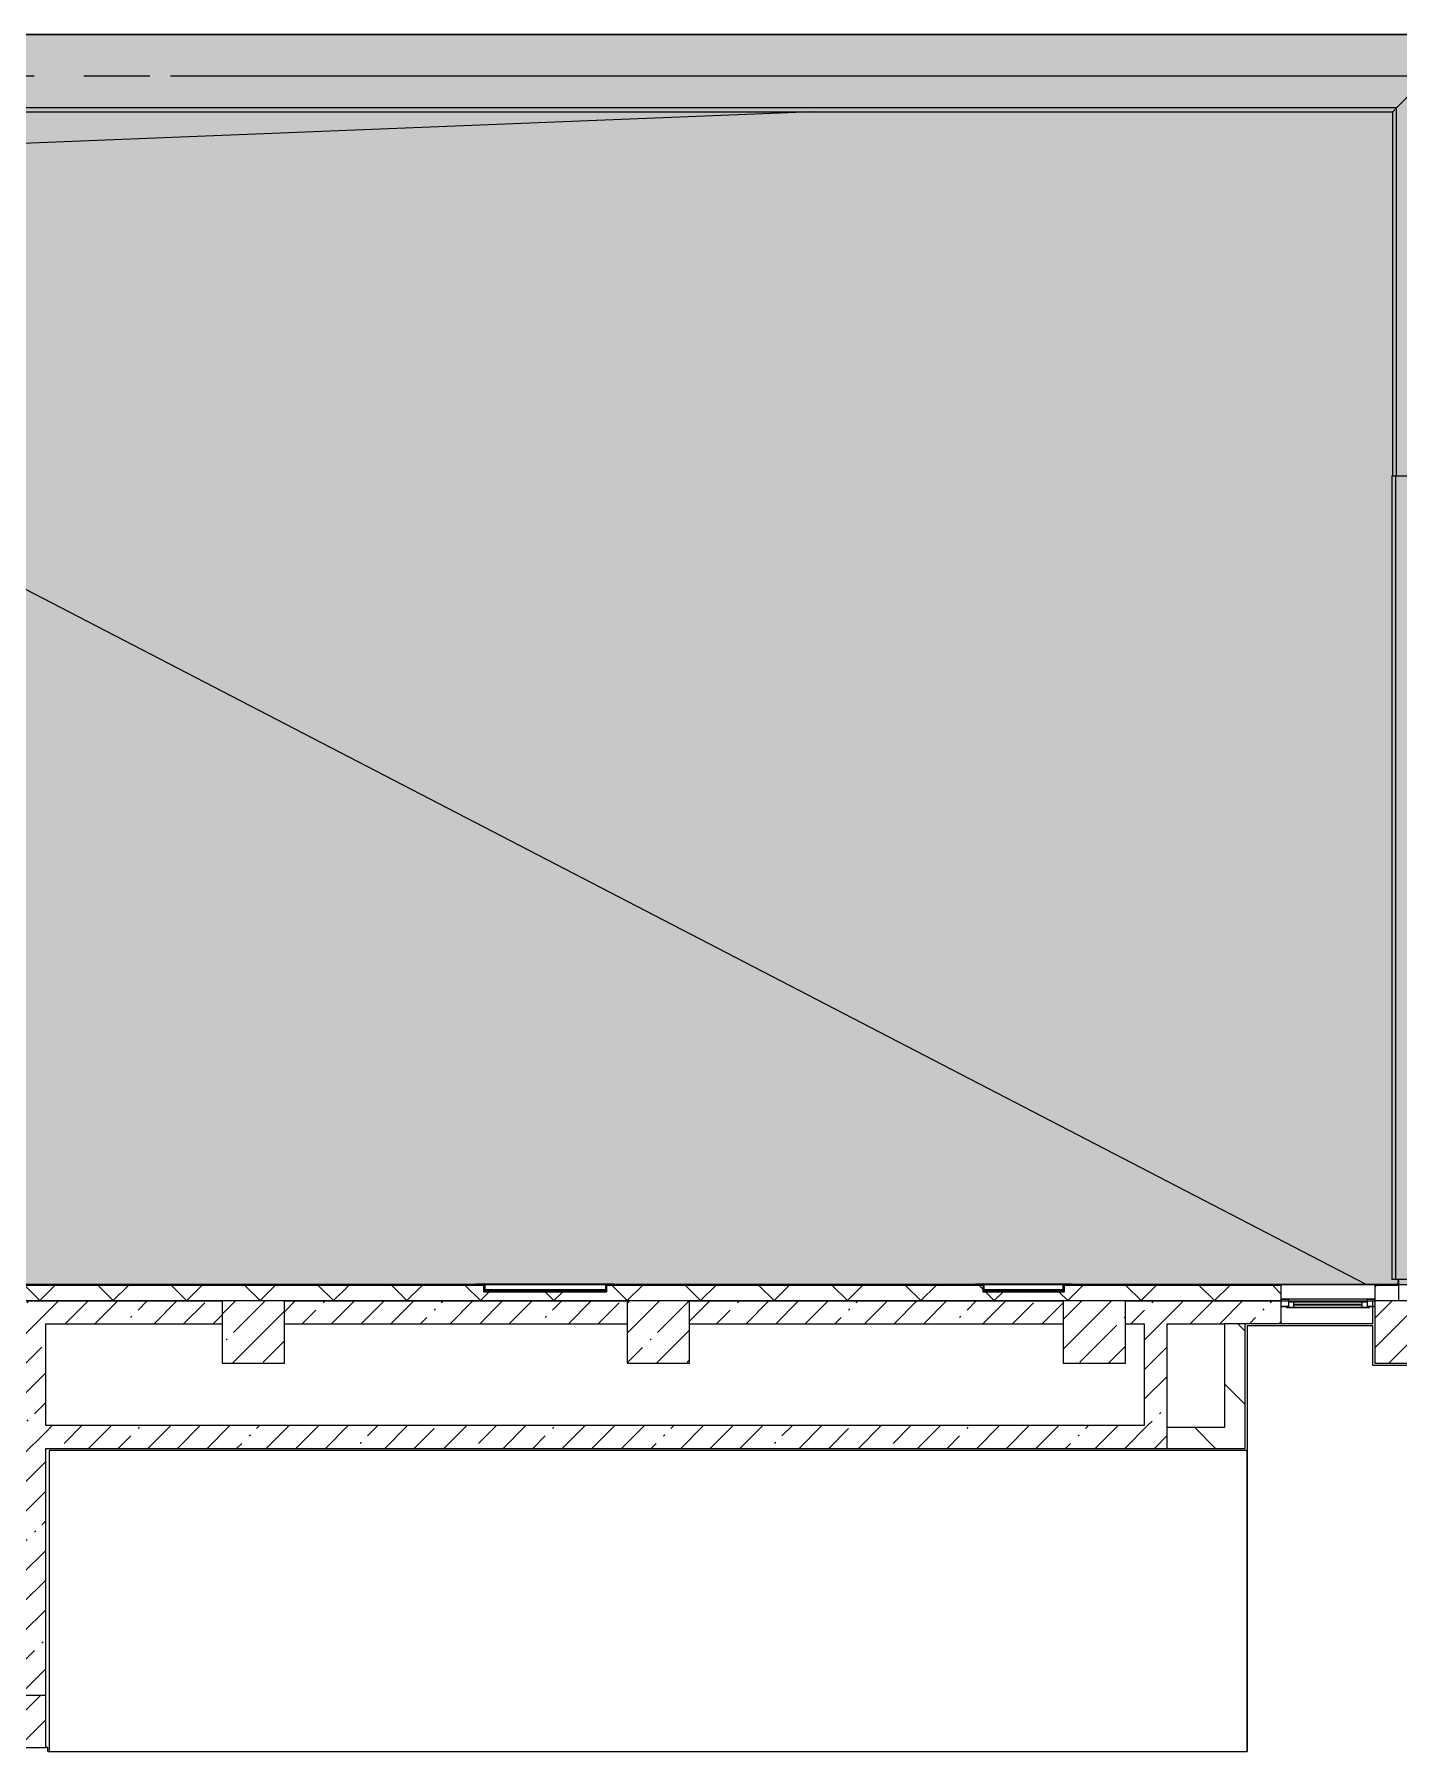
# Model space of a CAD drawing. Header units: millimetres. Extents: x 81773 to 282675, y -8553 to 29000.
# Drawn here: x 167903 to 181043, y 10859 to 27400 of the extents above; entities that cross this region are included whole.
import ezdxf

# ---------------------------------------------------------------- set-up
doc = ezdxf.new("R2010")
doc.units = ezdxf.units.MM
doc.linetypes.add('Осевая', pattern=[3175, 635, -476.25, 1587.5, -476.25])
for name, color, linetype, lineweight in [('A-DETL-3', 7, 'Continuous', 5), ('A-GENM-7', 7, 'Continuous', 5), ('A-GLAZ-3', 7, 'Continuous', 5), ('A-WALL', 7, 'Continuous', 9), ('A-WALL-2', 7, 'Continuous', 5), ('I-WALL-4', 7, 'Continuous', 5), ('S-COLS-2', 7, 'Continuous', 5), ('Оси', 7, 'Continuous', 9), ('Оси-2', 7, 'Осевая', 9)]:
    doc.layers.add(name, color=color, linetype=linetype, lineweight=lineweight)
doc.layers.add('A-DETL-GENF-5', color=7, linetype='Continuous', lineweight=9, true_color=0xc0c0c0, transparency=0.4)
for name, color, linetype, lineweight, true_color in [('A-FLOR-2', 7, 'Continuous', 5, 0xb7b7b7), ('A-FLOR-3', 7, 'Continuous', 5, 0xaaaaaa), ('A-GENM-8', 7, 'Continuous', 5, 0x737373), ('A-WALL-3', 7, 'Continuous', 5, 0x737373), ('A-WALL-4', 7, 'Continuous', 9, 0x737373), ('I-WALL-5', 7, 'Continuous', 5, 0x737373)]:
    doc.layers.add(name, color=color, linetype=linetype, lineweight=lineweight, true_color=true_color)
pattern_1 = [(45, (147802.7, 0), (-285.123, 285.123), []), (45, (148087.8, 0), (-285.123, 285.123), [504.031, -100.806, 16.764, -84.042])]
pattern_2 = [(135, (147802.7, 0), (-353.5534, -353.5534), [])]

# ---------------------------------------------------------------- blocks, each defined once
blk = doc.blocks.new('BSC_Колонна _Прямоугольная - 600х600-V116-3_3_3_птичка')
at = {"layer": 'S-COLS-2'}
h = blk.add_hatch(dxfattribs=at)
h.set_pattern_fill('FP_78', color=256, style=0, pattern_type=2)
h.set_pattern_definition([(45, (-26110, -14900), (-285.123, 285.123), []), (45, (-25824.88, -14900), (-285.123, 285.123), [504.031, -100.806, 16.764, -84.042])])
h.paths.add_polyline_path([(-300, -300), (300, -300), (300, 300), (-300, 300), (-300, 214)])
for p, q in [((300, 300), (-300, 300)), ((-300, 300), (-300, -300)), ((300, -300), (300, 300)), ((-300, -300), (300, -300))]:
    blk.add_line(p, q, dxfattribs=at)
blk = doc.blocks.new('парапет1 - парапет-18629556-3_3_3_птичка')
at = {"layer": 'A-GENM-7'}
blk.add_line((-2411, 27400), (33928, 27400), dxfattribs=at)
at = {"layer": 'A-GENM-8'}
for p, q in [((33926, 27398), (33219, 26691)), ((33219, 26691), (-1702, 26691)), ((-1665, 26654), (33182, 26654)), ((33182, 26654), (33182, 23147)), ((33219, 26691), (33183, 26655)), ((33219, 23147), (33219, 26691))]:
    blk.add_line(p, q, dxfattribs=at)
blk.add_open_spline([(33183, 26655), (33182, 26654), (33182, 26654), (33182, 26654), (33182, 26654)], degree=3, dxfattribs=at)
blk = doc.blocks.new('BSC_Колонна _Прямоугольная - 600х600-V139-3_3_3_птичка')
at = {"layer": 'S-COLS-2'}
h = blk.add_hatch(dxfattribs=at)
h.set_pattern_fill('FP_104', color=256, style=0, pattern_type=2)
h.set_pattern_definition([(45, (-33310, -14900), (-285.123, 285.123), []), (45, (-33024.88, -14900), (-285.123, 285.123), [504.031, -100.806, 16.764, -84.042])])
h.paths.add_polyline_path([(-300, -300), (300, -300), (300, 300), (-300, 300), (-300, 214)])
for p, q in [((300, 300), (-300, 300)), ((-300, 300), (-300, -300)), ((300, -300), (300, 300)), ((-300, -300), (300, -300))]:
    blk.add_line(p, q, dxfattribs=at)
blk = doc.blocks.new('BSC_Колонна _Прямоугольная - 500х500-V149-3_3_3_птичка')
at = {"layer": 'S-COLS-2'}
h = blk.add_hatch(dxfattribs=at)
h.set_pattern_fill('FP_109', color=256, style=0, pattern_type=2)
h.set_pattern_definition([(45, (-19960, -11150), (-285.123, 285.123), []), (45, (-19674.88, -11150), (-285.123, 285.123), [504.031, -100.806, 16.764, -84.042])])
h.paths.add_polyline_path([(-250, -250), (250, -250), (250, 250), (-250, 250)])
for p, q in [((250, 250), (-250, 250)), ((-250, 250), (-250, -250)), ((250, -250), (250, 250)), ((-250, -250), (250, -250))]:
    blk.add_line(p, q, dxfattribs=at)
blk = doc.blocks.new('BSC_Колонна _Прямоугольная - 600х600-V150-3_3_3_птичка')
at = {"layer": 'S-COLS-2'}
h = blk.add_hatch(dxfattribs=at)
h.set_pattern_fill('FP_110', color=256, style=0, pattern_type=2)
h.set_pattern_definition([(45, (-30310, -14900), (-285.123, 285.123), []), (45, (-30024.88, -14900), (-285.123, 285.123), [504.031, -100.806, 16.764, -84.042])])
h.paths.add_polyline_path([(-300, -300), (300, -300), (300, 300), (-300, 300), (-300, 214)])
for p, q in [((300, 300), (-300, 300)), ((-300, 300), (-300, -300)), ((300, -300), (300, 300)), ((-300, -300), (300, -300))]:
    blk.add_line(p, q, dxfattribs=at)
blk = doc.blocks.new('парапет6 - парапет-21094616-3_3_3_птичка')
at = {"layer": 'A-GENM-8'}
for p, q in [((33173, 23147), (33173, 15407)), ((33173, 23147), (33174, 23147)), ((33174, 23147), (33211, 23147)), ((33211, 23147), (33920, 23147)), ((33211, 23147), (33211, 15407)), ((33920, 15407), (33920, 23147)), ((33174, 15407), (33173, 15407)), ((33211, 15407), (33174, 15407)), ((33920, 15407), (33211, 15407))]:
    blk.add_line(p, q, dxfattribs=at)
blk = doc.blocks.new('BSC_Колонна _Прямоугольная - 600х600-V214-3_3_3_птичка')
at = {"layer": 'S-COLS-2'}
h = blk.add_hatch(dxfattribs=at)
h.set_pattern_fill('FP_129', color=256, style=0, pattern_type=2)
h.set_pattern_definition([(45, (-22210, -14900), (-285.123, 285.123), []), (45, (-21924.88, -14900), (-285.123, 285.123), [504.031, -100.806, 16.764, -84.042])])
h.paths.add_polyline_path([(-300, -300), (300, -300), (300, 300), (-300, 300), (-300, 214)])
for p, q in [((300, 300), (-300, 300)), ((-300, 300), (-300, -300)), ((300, -300), (300, 300)), ((-300, -300), (300, -300))]:
    blk.add_line(p, q, dxfattribs=at)
blk = doc.blocks.new('120_Окно_СКБ_1Ст - 120_Окно_СКБ_1Ст_900х2500_h_-20705657-3_3_3_птичка')
at = {"layer": 'A-GLAZ-3'}
for p, q in [((-450, -127), (-450, -57)), ((-450, -57), (-380, -57)), ((450, -57), (-450, -57)), ((-380, -127), (-450, -127)), ((-450, -127), (-400, -127)), ((-380, -127), (-400, -127)), ((-400, -127), (-400, -137)), ((-400, -137), (400, -137)), ((400, -137), (-400, -137)), ((-380, -57), (-380, -127)), ((380, -87), (-380, -87)), ((-380, -87), (-380, -127)), ((-330, -137), (-330, -87)), ((-330, -107), (330, -107)), ((330, -117), (-330, -117)), ((330, -137), (330, -87)), ((380, -127), (380, -57)), ((380, -57), (450, -57)), ((380, -127), (380, -87)), ((450, -127), (380, -127)), ((400, -127), (380, -127)), ((400, -127), (450, -127)), ((400, -137), (400, -127)), ((450, -57), (450, -127))]:
    blk.add_line(p, q, dxfattribs=at)
blk = doc.blocks.new('Уголок вложенный - Уголок вложенный-23831105-3_3_3_птичка')
at = {"layer": 'A-GENM-7'}
for p, q in [((29237, 15288), (29237, 15349)), ((29244, 15285), (29240, 15285)), ((29244, 15358), (29244, 15285))]:
    blk.add_line(p, q, dxfattribs=at)
at = {"layer": 'A-GENM-7', "flags": 128}
for points in [[(29237, 15349), (29237, 15351), (29236, 15353), (29235, 15355), (29234, 15356), (29232, 15357), (29230, 15358), (29228, 15358)], [(29240, 15285), (29239, 15285), (29239, 15285), (29238, 15286), (29238, 15286), (29237, 15287), (29237, 15287), (29237, 15288)]]:
    blk.add_lwpolyline(points, dxfattribs=at)
at = {"layer": 'A-GENM-8'}
for p, q in [((29164, 15365), (29244, 15365)), ((29164, 15361), (29164, 15365)), ((29228, 15358), (29167, 15358)), ((29244, 15365), (29244, 15358))]:
    blk.add_line(p, q, dxfattribs=at)
at = {"layer": 'A-GENM-8', "flags": 128}
blk.add_lwpolyline([(29167, 15358), (29166, 15358), (29166, 15358), (29165, 15359), (29165, 15359), (29164, 15360), (29164, 15360), (29164, 15361)], dxfattribs=at)
blk = doc.blocks.new('Уголок вложенный - Уголок вложенный-V230-3_3_3_птичка')
at = {"layer": 'A-GENM-7'}
for p, q in [((30010, 15285), (30010, 15358)), ((30014, 15285), (30010, 15285)), ((30017, 15349), (30017, 15288))]:
    blk.add_line(p, q, dxfattribs=at)
at = {"layer": 'A-GENM-7', "flags": 128}
for points in [[(30017, 15288), (30017, 15287), (30017, 15287), (30016, 15286), (30016, 15286), (30015, 15285), (30015, 15285), (30014, 15285)], [(30026, 15358), (30024, 15358), (30022, 15357), (30020, 15356), (30019, 15355), (30018, 15353), (30017, 15351), (30017, 15349)]]:
    blk.add_lwpolyline(points, dxfattribs=at)
at = {"layer": 'A-GENM-8'}
for p, q in [((30010, 15365), (30090, 15365)), ((30010, 15358), (30010, 15365)), ((30087, 15358), (30026, 15358)), ((30090, 15365), (30090, 15361))]:
    blk.add_line(p, q, dxfattribs=at)
at = {"layer": 'A-GENM-8', "flags": 128}
blk.add_lwpolyline([(30090, 15361), (30090, 15360), (30090, 15360), (30089, 15359), (30089, 15359), (30088, 15358), (30088, 15358), (30087, 15358)], dxfattribs=at)
blk = doc.blocks.new('Уголок вложенный - Уголок вложенный-V231-3_3_3_птичка')
at = {"layer": 'A-GENM-7'}
blk.add_line((30010, 15285), (29244, 15285), dxfattribs=at)
at = {"layer": 'A-GENM-7', "flags": 128}
for points in [[(29237, 15349), (29237, 15351), (29236, 15353), (29235, 15355), (29234, 15356), (29232, 15357), (29230, 15358), (29228, 15358)], [(30026, 15358), (30024, 15358), (30022, 15357), (30020, 15356), (30019, 15355), (30018, 15353), (30017, 15351), (30017, 15349)]]:
    blk.add_lwpolyline(points, dxfattribs=at)
at = {"layer": 'A-GENM-8'}
blk.add_line((29244, 15365), (30010, 15365), dxfattribs=at)
blk = doc.blocks.new('Полоса с поворотом - Полоса с поворотом-23831239-3_3_3_птичка')
at = {"layer": 'A-GENM-7'}
for p, q in [((25603, 15306), (24437, 15306)), ((24437, 15298), (25603, 15298))]:
    blk.add_line(p, q, dxfattribs=at)
at = {"layer": 'A-GENM-8'}
blk.add_line((24437, 15363), (25603, 15363), dxfattribs=at)
blk = doc.blocks.new('Уголок вложенный - Уголок вложенный-23831240-3_3_3_птичка')
at = {"layer": 'A-GENM-7'}
blk.add_line((25603, 15285), (24437, 15285), dxfattribs=at)
at = {"layer": 'A-GENM-7', "flags": 128}
for points in [[(24430, 15349), (24430, 15351), (24429, 15353), (24428, 15355), (24427, 15356), (24425, 15357), (24423, 15358), (24421, 15358)], [(25619, 15358), (25617, 15358), (25615, 15357), (25614, 15356), (25612, 15355), (25611, 15353), (25610, 15351), (25610, 15349)]]:
    blk.add_lwpolyline(points, dxfattribs=at)
at = {"layer": 'A-GENM-8'}
blk.add_line((24437, 15365), (25603, 15365), dxfattribs=at)
blk = doc.blocks.new('Полоса с поворотом - Полоса с поворотом-23831104-3_3_3_птичка')
at = {"layer": 'A-GENM-7'}
for p, q in [((19783, 15306), (19017, 15306)), ((19017, 15298), (19783, 15298))]:
    blk.add_line(p, q, dxfattribs=at)
at = {"layer": 'A-GENM-8'}
blk.add_line((19017, 15363), (19783, 15363), dxfattribs=at)

msp = doc.modelspace()

# ---------------------------------------------------------------- hatches: boundary and pattern name
at = {"layer": 'A-DETL-GENF-5'}
msp.add_hatch(color=256, dxfattribs=at).paths.add_polyline_path([(147126.5, 14774.9), (147534.7, 14774.9), (147534.7, 15358), (186562.7, 15358), (186562.7, 23888.3), (181730.8, 23888.3), (181730.8, 27398.1), (145393.6, 27398.1), (145393.6, 14774.9), (146596.6, 14774.9)])
at = {"layer": 'A-WALL-2'}
h = msp.add_hatch(dxfattribs=at)
h.set_pattern_fill('FP_84', color=256, style=0, pattern_type=2)
h.set_pattern_definition([(45, (147802.7, 0), (-353.5534, 353.5534), []), (135, (147802.7, 0), (-353.5534, -353.5534), [])])
h.paths.add_polyline_path([(189962.7, 15200), (189962.7, 15350), (185612.7, 15350), (185612.7, 15200), (187923.8, 15200)])
h.paths.add_polyline_path([(177046.7, 15200), (179912.7, 15200), (179912.7, 15350), (177819.7, 15349), (177819.7, 15288), (177812.7, 15285), (177039.7, 15288), (177039.7, 15350), (173412.9, 15349), (173412.9, 15288), (173405.9, 15285), (172232.9, 15288), (172232.9, 15350), (167592.7, 15349), (167592.7, 15288), (167585.7, 15285), (166812.7, 15288), (166812.7, 15350), (162585.7, 15349), (162585.7, 15288), (162578.7, 15285), (162405.7, 15288), (162405.5, 15350), (160662.7, 15350), (160662.7, 15200), (177039.7, 15200)])
h.paths.add_polyline_path([(183212.7, 15200), (183212.7, 15350), (182462.7, 15350), (182462.7, 15200), (182625.5, 15200)])
h.paths.add_polyline_path([(156062.7, 15200), (156062.7, 15350), (155462.7, 15350), (155462.7, 15200)])
h.paths.add_polyline_path([(154562.7, 15200), (154562.7, 15350), (147842.7, 15350), (147842.7, 15293), (147692.7, 15293), (147692.7, 15200), (154014.3, 15200)])
h.paths.add_polyline_path([(157193.3, 15200), (157562.7, 15200), (157562.7, 15350), (156962.7, 15350), (156962.7, 15200)])
h.paths.add_polyline_path([(181562.7, 15200), (181562.7, 15350), (181412.7, 15350), (181412.7, 15200)])
h.paths.add_polyline_path([(181036, 15200), (181042.7, 15200), (181037.7, 15350), (180812.7, 15350), (180812.7, 15200)])
at = {"layer": 'I-WALL-4'}
h = msp.add_hatch(dxfattribs=at)
h.set_pattern_fill('FP_80', color=256, style=0, pattern_type=2)
h.set_pattern_definition(pattern_1)
h.paths.add_polyline_path([(162112.7, 14980), (165912.9, 14980), (165912.9, 15200), (162112.7, 15200), (162112.7, 15113.8)])
h.paths.add_polyline_path([(169712.7, 14980), (169712.7, 15200), (166512.9, 15200), (166512.9, 14980), (168849.7, 14980)])
h.paths.add_polyline_path([(179912.7, 14980), (179912.7, 15200), (178412.7, 15200), (178412.7, 14980), (179563.9, 14980)])
h.paths.add_polyline_path([(177812.7, 14980), (177812.7, 15200), (174212.7, 15200), (174212.7, 14980), (177327.1, 14980)])
h.paths.add_polyline_path([(173088.4, 14980), (173612.7, 14980), (173612.7, 15200), (170312.7, 15200), (170312.7, 14980)])
h = msp.add_hatch(dxfattribs=at)
h.set_pattern_fill('FP_80', color=256, style=0, pattern_type=2)
h.set_pattern_definition(pattern_1)
h.paths.add_polyline_path([(168012.7, 11400), (168012.7, 14980), (167792.7, 14980), (167792.7, 11400)])
h = msp.add_hatch(dxfattribs=at)
h.set_pattern_fill('FP_80', color=256, style=0, pattern_type=2)
h.set_pattern_definition(pattern_1)
h.paths.add_polyline_path([(178812.7, 14000), (178812.7, 14980), (178592.7, 14980), (178592.7, 14000)])
h = msp.add_hatch(dxfattribs=at)
h.set_pattern_fill('FP_83', color=256, style=0, pattern_type=2)
h.set_pattern_definition(pattern_2)
h.paths.add_polyline_path([(179563.9, 13980), (179563.9, 14980), (179363.9, 14980), (179363.9, 13980), (179446.5, 13980)])
h = msp.add_hatch(dxfattribs=at)
h.set_pattern_fill('FP_80', color=256, style=0, pattern_type=2)
h.set_pattern_definition(pattern_1)
h.paths.add_polyline_path([(177327.1, 13780), (178812.7, 13780), (178812.7, 14000), (168012.7, 14000), (168012.7, 13780), (173088.4, 13780)])
h = msp.add_hatch(dxfattribs=at)
h.set_pattern_fill('FP_83', color=256, style=0, pattern_type=2)
h.set_pattern_definition(pattern_2)
h.paths.add_polyline_path([(179563.9, 13780), (179563.9, 13980), (178812.7, 13980), (178812.7, 13780), (179446.5, 13780)])

# ---------------------------------------------------------------- linework, layer by layer
at = {"layer": 'A-DETL-3'}
for p, q in [((181730.8, 27398.1), (145393.6, 27398.1)), ((147534.7, 15358), (186562.7, 15358))]:
    msp.add_line(p, q, dxfattribs=at)
at = {"layer": 'A-FLOR-2'}
for p, q in [((175399.1, 26653.6), (162362.7, 26130)), ((180730.9, 15358), (162362.7, 24880))]:
    msp.add_line(p, q, dxfattribs=at)
at = {"layer": 'A-FLOR-3'}
for p, q in [((180792.7, 14960), (179583.9, 14960)), ((179583.9, 14960), (179583.9, 10859)), ((180792.7, 14580), (180792.7, 14960)), ((181432.7, 14580), (180792.7, 14580)), ((179584.9, 13759), (168044.9, 13759)), ((168044.9, 13759), (168044.9, 10859)), ((179584.9, 10859), (179584.9, 13759)), ((168033.7, 10900), (168012.7, 10900)), ((168033.7, 10859), (168033.7, 10900)), ((168033.7, 10859), (179584.9, 10859))]:
    msp.add_line(p, q, dxfattribs=at)
at = {"layer": 'A-WALL'}
for p, q in [((181042.7, 15407.3), (181042.7, 15200)), ((172234.7, 15353), (167590.9, 15353)), ((172233.4, 15350), (167592.3, 15350)), ((177041.4, 15353), (173411.2, 15353)), ((177040.1, 15350), (173412.5, 15350)), ((179912.7, 15353), (177817.9, 15353)), ((179912.7, 15350), (177819.3, 15350)), ((181035.7, 15353), (180812.7, 15353)), ((181042.7, 15350), (180812.7, 15350)), ((181035.7, 15358), (181035.7, 15350)), ((169712.7, 15200), (166512.9, 15200)), ((173612.7, 15200), (170312.7, 15200)), ((177812.7, 15200), (174212.7, 15200)), ((179912.7, 15200), (178412.7, 15200)), ((179563.9, 14980), (179363.9, 14980))]:
    msp.add_line(p, q, dxfattribs=at)
at = {"layer": 'A-WALL-2'}
for p, q in [((179912.7, 15200), (179912.7, 15358)), ((180812.7, 15358), (180812.7, 15200)), ((162112.7, 15200), (169712.7, 15200)), ((170312.7, 15200), (173612.7, 15200)), ((174212.7, 15200), (177812.7, 15200)), ((178412.7, 15200), (180812.7, 15200))]:
    msp.add_line(p, q, dxfattribs=at)
at = {"layer": 'A-WALL-3'}
for p, q in [((172162.9, 15358), (167662.7, 15358)), ((172236.9, 15358), (172223.9, 15358)), ((173421.9, 15358), (173409, 15358)), ((176969.7, 15358), (173482.9, 15358)), ((177043.6, 15358), (177030.7, 15358)), ((177828.7, 15358), (177815.8, 15358)), ((181035.7, 15358), (177889.7, 15358))]:
    msp.add_line(p, q, dxfattribs=at)
at = {"layer": 'A-WALL-4'}
msp.add_line((181037.7, 15350), (181037.7, 15407.3), dxfattribs=at)
at = {"layer": 'I-WALL-4'}
for p, q in [((179912.7, 14980), (179912.7, 15200)), ((180792.7, 14980), (180792.7, 15200)), ((168012.7, 14000), (168012.7, 14980)), ((168012.7, 14980), (169712.7, 14980)), ((170312.7, 14980), (173612.7, 14980)), ((174212.7, 14980), (177812.7, 14980)), ((178412.7, 14980), (178592.7, 14980)), ((178592.7, 14980), (178592.7, 14000)), ((178812.7, 14980), (179363.9, 14980)), ((178812.7, 13780), (178812.7, 14980)), ((179363.9, 14980), (179363.9, 13980)), ((179563.9, 13780), (179563.9, 14980)), ((180792.7, 14980), (179563.9, 14980)), ((178592.7, 14000), (168012.7, 14000)), ((179363.9, 13980), (178812.7, 13980)), ((168012.7, 11400), (168012.7, 13780)), ((168012.7, 13780), (179563.9, 13780))]:
    msp.add_line(p, q, dxfattribs=at)
at = {"layer": 'I-WALL-5'}
msp.add_line((181035.7, 15407.3), (181035.7, 15358), dxfattribs=at)
at = {"layer": 'Оси'}
msp.add_line((169212.7, 27000), (181712.7, 27000), dxfattribs=at)
at = {"layer": 'Оси-2'}
msp.add_line((155678.4, 27000), (169212.7, 27000), dxfattribs=at)

# ---------------------------------------------------------------- block references
at = {"layer": 'A-GENM-7'}
for name, p in [('парапет1 - парапет-18629556-3_3_3_птичка', (147802.7, 0)), ('Уголок вложенный - Уголок вложенный-23831105-3_3_3_птичка', (142995.9, 0)), ('Уголок вложенный - Уголок вложенный-23831240-3_3_3_птичка', (147802.7, 0)), ('Уголок вложенный - Уголок вложенный-V230-3_3_3_птичка', (143395.9, 0)), ('Уголок вложенный - Уголок вложенный-23831105-3_3_3_птичка', (147802.7, 0)), ('Уголок вложенный - Уголок вложенный-V231-3_3_3_птичка', (147802.7, 0)), ('Уголок вложенный - Уголок вложенный-V230-3_3_3_птичка', (147802.7, 0))]:
    msp.add_blockref(name, p, dxfattribs=at)
at = {"layer": 'A-GENM-8'}
for name, p in [('парапет6 - парапет-21094616-3_3_3_птичка', (147802.7, 0)), ('Полоса с поворотом - Полоса с поворотом-23831239-3_3_3_птичка', (147802.7, 0)), ('Полоса с поворотом - Полоса с поворотом-23831104-3_3_3_птичка', (158029.7, 0))]:
    msp.add_blockref(name, p, dxfattribs=at)
at = {"layer": 'A-GLAZ-3'}
msp.add_blockref('120_Окно_СКБ_1Ст - 120_Окно_СКБ_1Ст_900х2500_h_-20705657-3_3_3_птичка', (180362.7, 15275), dxfattribs=at)
at = {"layer": 'S-COLS-2'}
for name, p in [('BSC_Колонна _Прямоугольная - 600х600-V214-3_3_3_птичка', (170012.7, 14900)), ('BSC_Колонна _Прямоугольная - 600х600-V116-3_3_3_птичка', (173912.7, 14900)), ('BSC_Колонна _Прямоугольная - 600х600-V150-3_3_3_птичка', (178112.7, 14900)), ('BSC_Колонна _Прямоугольная - 600х600-V139-3_3_3_птичка', (181112.7, 14900)), ('BSC_Колонна _Прямоугольная - 500х500-V149-3_3_3_птичка', (167762.7, 11150))]:
    msp.add_blockref(name, p, dxfattribs=at)

doc.saveas('drawing.dxf')
